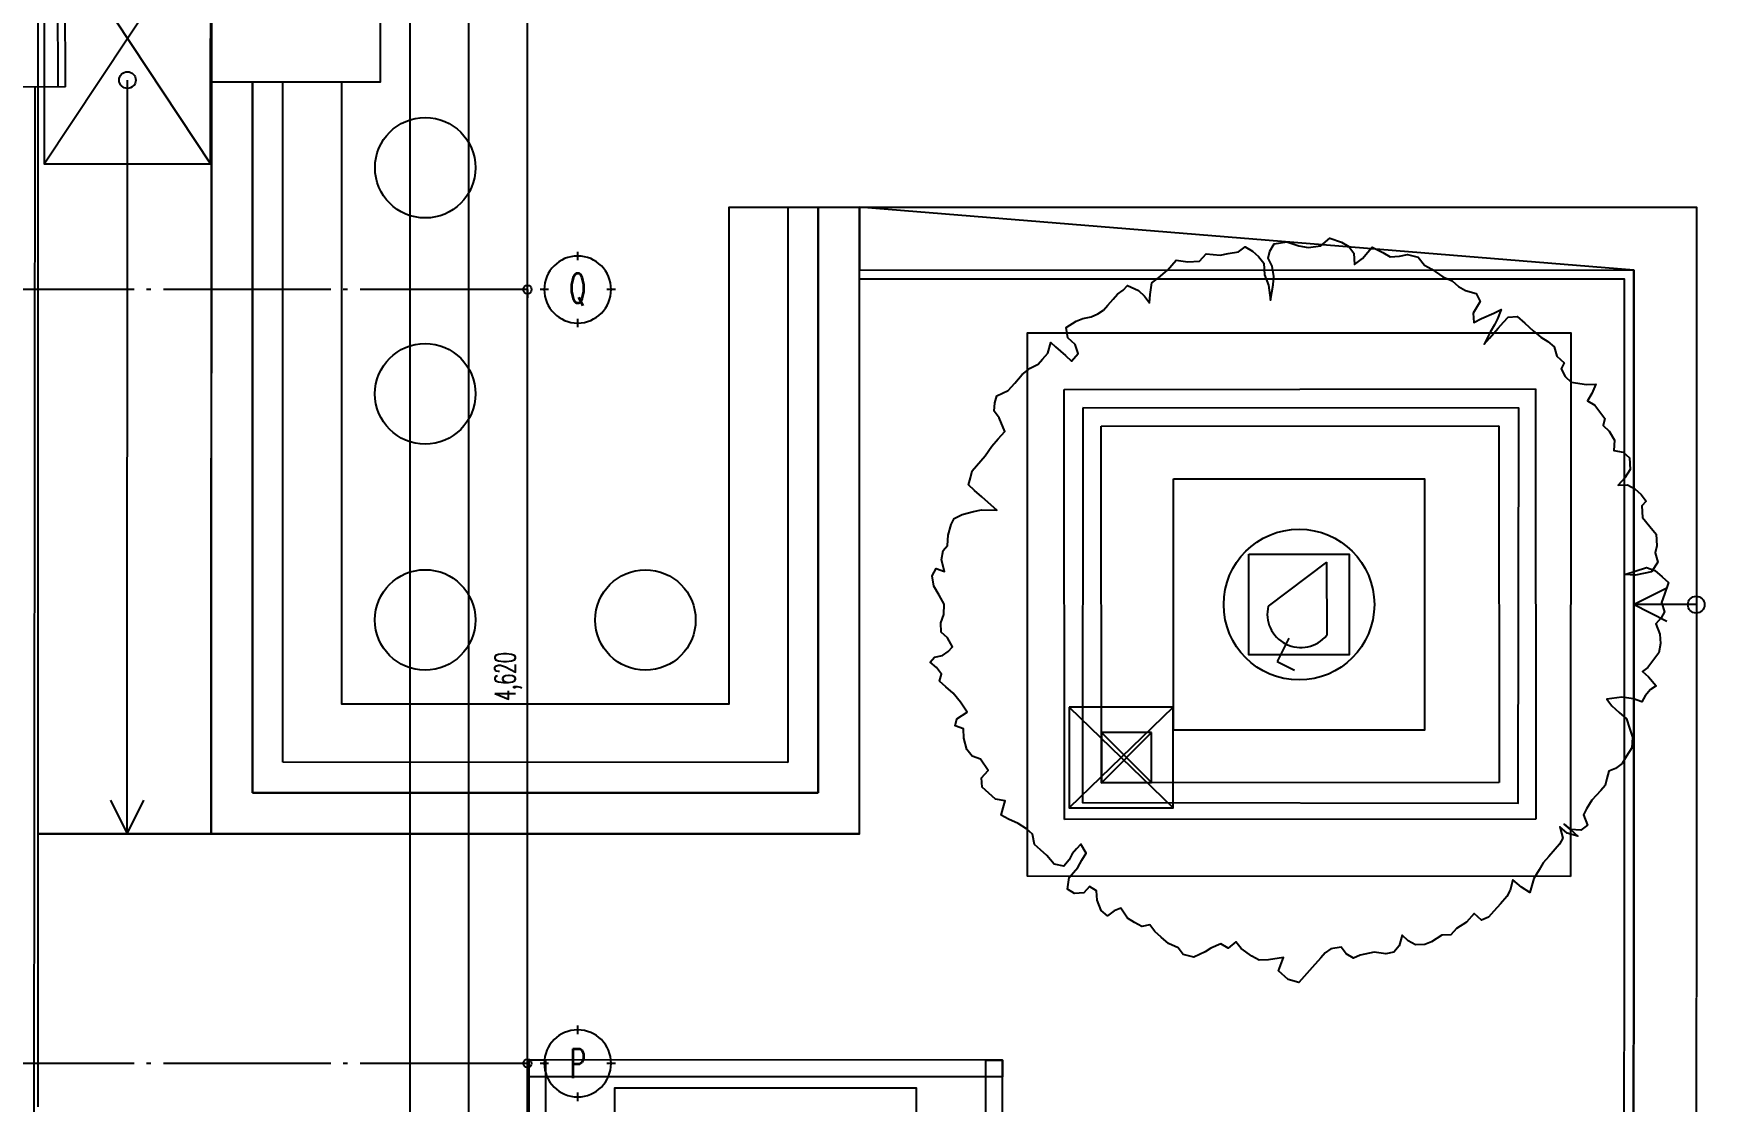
# Model space of a CAD drawing. Header units: millimetres. Extents: x -67913 to 128525, y -54442 to 63422.
# Drawn here: x 111883 to 121866, y 27922 to 34299 of the extents above; entities that cross this region are included whole.
import ezdxf
from ezdxf.enums import TextEntityAlignment as Align

# ---------------------------------------------------------------- set-up
doc = ezdxf.new("R2010")
doc.units = ezdxf.units.MM
doc.header["$LTSCALE"] = 500
doc.header["$PDMODE"] = 35
doc.linetypes.add('AXIS', pattern=[2.35, 2, -0.15, 0.05, -0.15])
doc.layers.get('0').update_dxf_attribs({"plot": 0})
for name, color, linetype in [('020KijnSn', 1, 'AXIS'), ('030KijnSp', 8, 'Continuous'), ('040KijunF', 7, 'Continuous'), ('090Gaikou', 5, 'Continuous')]:
    doc.layers.add(name, color=color, linetype=linetype)
doc.layers.add('HOJO', color=211, linetype='Continuous', plot=False)
doc.styles.add('Dim', font='simplex.shx', dxfattribs={"width": 0.6, "bigfont": 'extfont2.shx'})
doc.styles.get("Standard").update_dxf_attribs({"font": 'simplex.shx', "width": 0.7, "bigfont": 'extfont2.shx'})
doc.dimstyles.new('PRO1-50', dxfattribs={"dimscale": 50, "dimtxt": 2.5, "dimasz": 1, "dimexe": 0.5, "dimexo": 0.5, "dimgap": 0.8, "dimtad": 1, "dimdec": 3, "dimdsep": 46, "dimlunit": 6, "dimtxsty": 'Dim', "dimblk": 'ORIGIN', "dimcen": 0, "dimadec": 3, "dimazin": 2, "dimtfac": 1, "dimtdec": 3, "dimtix": 1, "dimtmove": 2, "dimatfit": 3, "dimldrblk": 'ORIGIN', "dimfxl": 0, "dimarcsym": 0})

# ---------------------------------------------------------------- blocks, each defined once
blk = doc.blocks.new('通り芯記号')
at = {"layer": '040KijunF'}
for p, q in [((0, 3.5), (0, 4.5)), ((-4.5, 0), (-3.5, 0)), ((3.5, 0), (4.5, 0)), ((0, -4.5), (0, -3.5))]:
    blk.add_line(p, q, dxfattribs=at)
blk.add_circle((0, 0), 4, dxfattribs=at)
at = {"layer": '040KijunF', "width": 0.6}
blk.add_attdef('通り芯符号', text='', height=3.5, dxfattribs=at).set_placement((0, 0), align=Align.MIDDLE)
blk = doc.blocks.new('_Origin')
at = {"color": 0, "linetype": 'ByBlock', "lineweight": -2}
blk.add_line((0, 0), (-1, 0), dxfattribs=at)
blk.add_circle((0, 0), 0.5, dxfattribs=at)
blk = doc.blocks.new('*D765')
at = {"layer": '030KijnSp', "color": 0, "lineweight": -2, "transparency": 16777216}
blk.add_line((114834.6, 22700), (114834.6, 28100), dxfattribs=at)
at = {"layer": 'Defpoints', "color": 0, "transparency": 16777216}
for p in [(114834.6, 28150), (114834.6, 28150), (114834.6, 22650)]:
    blk.add_point(p, dxfattribs=at)
at = {"layer": '030KijnSp', "color": 0, "lineweight": -2, "transparency": 16777216, "xscale": 50, "yscale": 50, "zscale": 50}
for p, rotation in [((114834.6, 28150), 90), ((114834.6, 22650), 270)]:
    blk.add_blockref('_Origin', p, dxfattribs=dict(at, rotation=rotation))
at = {"layer": '030KijnSp', "color": 0, "transparency": 16777216, "insert": (114720.2, 25400), "char_height": 125, "attachment_point": 5, "rotation": 90, "style": 'Dim'}
blk.add_mtext('5,500', dxfattribs=at)
blk = doc.blocks.new('*D766')
at = {"layer": '030KijnSp', "color": 0, "lineweight": -2, "transparency": 16777216}
blk.add_line((114834.6, 28200), (114834.6, 32720), dxfattribs=at)
at = {"layer": 'Defpoints', "color": 0, "transparency": 16777216}
for p in [(114834.6, 32770), (114834.6, 32770), (114834.6, 28150)]:
    blk.add_point(p, dxfattribs=at)
at = {"layer": '030KijnSp', "color": 0, "lineweight": -2, "transparency": 16777216, "xscale": 50, "yscale": 50, "zscale": 50}
for p, rotation in [((114834.6, 32770), 90), ((114834.6, 28150), 270)]:
    blk.add_blockref('_Origin', p, dxfattribs=dict(at, rotation=rotation))
at = {"layer": '030KijnSp', "color": 0, "transparency": 16777216, "insert": (114720.2, 30460), "char_height": 125, "attachment_point": 5, "rotation": 90, "style": 'Dim'}
blk.add_mtext('4,620', dxfattribs=at)

msp = doc.modelspace()

# ---------------------------------------------------------------- linework, layer by layer
at = {"layer": '020KijnSn'}
for p, q in [((114834.6088, 32770), (72434.6088, 32770)), ((114834.6088, 28150), (72434.6088, 28150))]:
    msp.add_line(p, q, dxfattribs=at)
at = {"layer": '090Gaikou'}
for p, q in [((112019.1643, 36751.7585), (112029.4589, 33980.54)), ((112074.4586, 33980.7071), (112064.164, 36751.9256)), ((111946.883, 33520.7091), (112942.2136, 35020.4897)), ((111947.2137, 35020.7091), (112941.8829, 33520.4897)), ((111894.4438, 33978.9941), (110694.115, 33982.8919)), ((111894.4438, 33978.9941), (110694.115, 33982.8919)), ((111888.1823, 27677.5989), (111894.4438, 33978.9941)), ((111888.1823, 27677.5989), (111894.4438, 33978.9941)), ((112074.4586, 33980.7071), (111894.4438, 33978.9941)), ((112443.5011, 29520.5995), (112444.4932, 34020.5994)), ((113191.0551, 29765.4347), (113192.2136, 34010.4346)), ((113192.2136, 34010.4346), (113191.0551, 29765.4347)), ((113373.0803, 29947.3797), (113374.1987, 34010.3945)), ((113373.0803, 29947.3797), (113374.1987, 34010.3945)), ((116389.841, 33262.2296), (116389.11, 29946.7148)), ((116389.841, 33262.2296), (116389.11, 29946.7148)), ((116571.8261, 33262.1895), (116571.055, 29764.6895)), ((116571.055, 29764.6895), (116571.8261, 33262.1895)), ((118041.3381, 32173.9291), (120857.0695, 32176.1518)), ((118043.3654, 29605.481), (118041.3381, 32173.9291)), ((120857.0695, 32176.1518), (120859.097, 29607.7036)), ((118261.5115, 31954.1028), (120637.2434, 31955.9783)), ((118263.1918, 29825.6547), (118261.5115, 31954.1028)), ((120637.2434, 31955.9783), (120638.9234, 29827.53)), ((119608.5681, 31142.1184), (119259.8678, 30880.3302)), ((119608.5681, 31142.1184), (119608.7785, 30706.0852)), ((119382.0497, 30688.5345), (119312.3517, 30548.9702)), ((119312.3517, 30548.9702), (119417.0249, 30496.6967)), ((116389.11, 29946.7148), (113373.0803, 29947.3797)), ((116389.11, 29946.7148), (113373.0803, 29947.3797)), ((116571.055, 29764.6895), (113191.0551, 29765.4347)), ((113191.0551, 29765.4347), (116571.055, 29764.6895)), ((120638.9234, 29827.53), (118263.1918, 29825.6547)), ((120859.097, 29607.7036), (118043.3654, 29605.481))]:
    msp.add_line(p, q, dxfattribs=at)
for points in [[(111912.2137, 35020.7168), (111912.2137, 35020.7168), (112947.2136, 35020.4886), (112946.0011, 29520.4887), (111911.0011, 29520.7169), (111912.2137, 35020.7168)], [(111947.2137, 35020.7091), (111946.883, 33520.7091), (112941.8829, 33520.4897), (112942.2136, 35020.4897)], [(112947.2136, 35020.4886), (112947.2136, 34010.4886), (113957.2136, 34010.4886), (113957.2136, 35020.4886)], [(113723.8829, 33520.3173), (113723.8829, 33520.3173), (113723.1723, 30297.3174), (116039.1723, 30296.8068), (116039.8261, 33262.3067), (116816.8261, 33262.1354), (116816.001, 29519.6355), (112946.0011, 29520.4887), (112947.2136, 34010.5743), (113724.2136, 34010.403)], [(116059.7171, -4482.6984), (116059.7171, -4482.6984), (116059.9651, -3357.6984), (116434.9651, -3357.7811), (116434.7998, -4107.7811), (121434.7997, -4108.8834), (121442.9558, 32886.1157), (116818.0386, 33262.1353), (116817.956, 32887.1353), (116818.0386, 33262.1353), (121818.0385, 33261.033), (121809.717, -4483.9661), (116059.7171, -4482.6984), (116059.7171, -4482.6984)], [(117543.6885, 31746.8679), (117569.7484, 31776.2825), (117607.9866, 31834.2572), (117647.0386, 31878.3365), (117686.123, 31922.4523), (117653.3658, 32003.9758), (117623.1198, 32043.8598), (117627.1027, 32092.7901), (117638.4672, 32135.2457), (117706.1031, 32167.1538), (117745.1875, 32211.2696), (117790.768, 32262.7178), (117837.179, 32300.2991), (117884.4505, 32324.0305), (117910.5104, 32353.4451), (117943.0771, 32390.2042), (117960.1084, 32453.8578), (117989.5121, 32427.8077), (118048.3254, 32375.702), (118085.0712, 32343.1472), (118124.1447, 32387.2508), (118106.9196, 32441.8392), (118062.8014, 32480.9258), (118052.0999, 32542.8874), (118112.4068, 32581.3321), (118153.1534, 32597.7132), (118201.2313, 32607.5774), (118242.0096, 32623.9306), (118275.4068, 32646.8229), (118301.4774, 32676.2496), (118334.0334, 32712.9966), (118360.0824, 32742.399), (118393.4916, 32765.3024), (118419.5299, 32794.6926), (118483.9953, 32763.8198), (118520.7617, 32731.2467), (118551.0162, 32691.3551), (118554.9751, 32740.2633), (118564.6872, 32810.423), (118604.5853, 32840.6653), (118657.5247, 32885.6155), (118683.5738, 32915.0179), (118709.6444, 32944.4446), (118779.7958, 32934.7745), (118849.1099, 32938.934), (118888.1942, 32983.0498), (118972.2018, 32974.2349), (119020.3088, 32984.0951), (119082.2551, 32994.7819), (119122.1796, 33025.0442), (119165.4179, 32999.803), (119202.1819, 32967.232), (119232.4496, 32927.3505), (119236.6288, 32858.0147), (119261.213, 32796.9064), (119273.5888, 32707.2212), (119288.9447, 32798.5996), (119292.9071, 32847.5045), (119282.22, 32909.475), (119258.4771, 32956.7286), (119269.8344, 32999.1906), (119295.059, 33042.4545), (119370.8832, 33053.9989), (119441.8629, 33030.4423), (119498.1581, 33019.9389), (119574.0113, 33031.4794), (119626.9304, 33076.4042), (119697.9135, 33052.8881), (119741.2058, 33027.6859), (119771.4305, 32987.7557), (119775.6407, 32918.4575), (119822.0759, 32956.0391), (119854.6318, 32992.7861), (119880.7024, 33022.2128), (119945.1595, 32991.3257), (119988.4062, 32966.0989), (120043.866, 32969.4666), (120091.9754, 32979.3247), (120155.6237, 32962.3068), (120193.2253, 32915.8844), (120236.4852, 32890.6676), (120301.8101, 32845.924), (120358.9419, 32821.5484), (120395.6962, 32788.986), (120438.9561, 32763.7692), (120502.5936, 32746.7392), (120526.3172, 32699.4809), (120483.7329, 32628.269), (120487.0743, 32572.8064), (120534.3469, 32596.5586), (120607.1763, 32627.8439), (120650.8507, 32650.6623), (120630.0803, 32594.4427), (120611.3807, 32558.5291), (120586.1562, 32515.2434), (120567.4553, 32479.3309), (120548.7557, 32443.4173), (120581.3224, 32480.1764), (120607.3714, 32509.5788), (120633.4313, 32538.9934), (120665.9872, 32575.7403), (120692.0363, 32605.1428), (120747.4758, 32608.485), (120791.594, 32569.3985), (120843.0324, 32523.8267), (120887.1506, 32484.7402), (120930.4213, 32459.5355), (120967.1804, 32426.9688), (120984.3948, 32372.3682), (121028.5008, 32333.2924), (121009.8097, 32297.3713), (121033.5357, 32250.1109), (121070.2863, 32217.5517), (121161.6532, 32202.1952), (121217.0998, 32205.5528), (121192.7323, 32148.4204), (121167.5426, 32105.169), (121210.7976, 32079.9565), (121241.0389, 32040.055), (121271.2708, 32000.1183), (121259.9278, 31957.6871), (121296.6748, 31925.1311), (121327.7563, 31871.3542), (121324.5981, 31808.5406), (121380.8994, 31798.0318), (121417.6476, 31765.4748), (121421.8436, 31696.1457), (121390.1074, 31645.5198), (121351.0554, 31601.4405), (121406.502, 31604.7982), (121449.7643, 31579.5792), (121486.5234, 31547.0125), (121516.7793, 31507.098), (121490.7303, 31477.6956), (121494.9009, 31408.3673), (121539.8566, 31355.4513), (121577.4475, 31309.0167), (121581.6303, 31239.6776), (121570.2813, 31197.2517), (121587.5088, 31142.6611), (121549.2862, 31084.6943), (121453.0713, 31064.953), (121390.2476, 31068.0876), (121519.8728, 31110.753), (121569.6242, 31092.851), (121613.7302, 31053.7753), (121650.4906, 31021.2075), (121626.9534, 30950.2301), (121609.1131, 30900.4675), (121626.3323, 30845.8626), (121607.622, 30809.915), (121575.0876, 30773.1924), (121599.6275, 30712.0366), (121602.9736, 30656.5915), (121592.4731, 30600.3046), (121528.1799, 30512.9109), (121494.7837, 30490.0394), (121531.5428, 30457.4727), (121576.4998, 30404.5555), (121543.0737, 30381.6454), (121510.507, 30344.8863), (121491.8241, 30308.9794), (121442.0431, 30326.8209), (121371.8855, 30336.4964), (121282.1775, 30324.0997), (121312.4295, 30284.2103), (121356.5429, 30245.1281), (121400.6417, 30206.0588), (121417.8716, 30151.466), (121435.0873, 30096.8425), (121431.9291, 30034.0289), (121400.1954, 29983.4009), (121374.9792, 29940.1295), (121335.0727, 29909.8948), (121294.3393, 29893.5237), (121282.9746, 29851.09), (121271.6231, 29808.6662), (121245.574, 29779.2638), (121219.5357, 29749.8736), (121193.4759, 29720.459), (121161.7446, 29669.8288), (121143.0557, 29633.9273), (121167.6244, 29572.7894), (121127.7034, 29542.5458), (121064.8762, 29545.6836), (121028.1256, 29578.2427), (121064.8762, 29545.6836), (121108.9871, 29506.6035), (121045.3447, 29523.6378), (121001.2496, 29562.7039), (121019.328, 29494.2719), (121000.6236, 29458.3407), (120974.5746, 29428.9383), (120935.4902, 29384.8225), (120902.9127, 29348.0512), (120877.7241, 29304.8207), (120845.9735, 29254.1858), (120834.6353, 29211.7503), (120823.2936, 29169.3179), (120772.6782, 29201.0513), (120721.2276, 29246.6339), (120704.189, 29182.9867), (120685.4976, 29147.0874), (120646.4133, 29102.9716), (120607.3505, 29058.8801), (120574.773, 29022.1089), (120534.0263, 29005.7278), (120489.913, 29044.81), (120444.3217, 28993.3496), (120384.0542, 28954.92), (120351.5037, 28918.1791), (120296.0413, 28914.8159), (120235.7541, 28876.3885), (120194.9819, 28860.0104), (120139.5415, 28856.645), (120096.2881, 28881.8691), (120059.5193, 28914.4445), (120042.5065, 28850.8069), (120009.9312, 28814.0381), (119961.817, 28804.1647), (119891.6681, 28813.8304), (119809.3391, 28794.9634), (119768.5865, 28778.5853), (119725.3083, 28803.7815), (119695.0817, 28843.7069), (119633.1112, 28832.9807), (119599.7081, 28810.0915), (119573.6493, 28780.6781), (119521.548, 28721.8696), (119443.404, 28633.666), (119379.7571, 28650.7), (119320.951, 28702.7992), (119351.0066, 28781.1391), (119261.3146, 28768.7629), (119205.8559, 28765.4137), (119162.5765, 28790.6109), (119097.2737, 28835.3697), (119067.0174, 28875.2715), (119020.5913, 28837.6926), (118977.3193, 28862.9007), (118916.2014, 28838.3228), (118882.8033, 28815.4442), (118815.1333, 28783.5099), (118751.5022, 28800.5299), (118721.2719, 28840.4586), (118664.1417, 28864.8458), (118620.0357, 28903.9215), (118583.2887, 28936.4775), (118553.031, 28976.3654), (118504.9268, 28966.5157), (118461.6831, 28991.7311), (118418.4038, 29016.9456), (118379.969, 29077.222), (118339.224, 29060.8525), (118299.3078, 29030.6046), (118262.5487, 29063.1713), (118237.9652, 29124.2876), (118234.6301, 29179.7598), (118191.3816, 29204.9796), (118158.8062, 29168.2107), (118103.3489, 29164.8582), (118060.0708, 29190.0716), (118069.7528, 29260.2364), (118095.8115, 29289.6498), (118121.8455, 29319.0352), (118147.0688, 29362.3024), (118172.2688, 29405.5728), (118141.1834, 29459.338), (118115.1483, 29429.9514), (118089.0907, 29400.5393), (118070.3949, 29364.6178), (118037.8357, 29327.8672), (117981.5455, 29338.3836), (117936.5818, 29391.2981), (117899.8288, 29423.8594), (117863.0721, 29456.4239), (117852.3792, 29518.4148), (117815.6237, 29550.9783), (117765.0197, 29582.7147), (117707.8694, 29607.0719), (117664.5985, 29632.2616), (117675.9574, 29674.7157), (117687.3124, 29717.1385), (117631.0258, 29727.6516), (117550.1594, 29799.2951), (117546.8107, 29854.7446), (117585.8865, 29898.8507), (117540.0912, 29965.6503), (117490.3274, 29983.5112), (117460.0847, 30023.4357), (117442.0178, 30091.9075), (117438.6591, 30147.3506), (117388.8867, 30165.2214), (117400.2342, 30207.6357), (117460.5302, 30246.0878), (117422.0957, 30306.3792), (117377.1565, 30359.3066), (117333.0456, 30398.3866), (117296.2926, 30430.948), (117307.6611, 30473.3762), (117277.3926, 30513.2887), (117240.6396, 30545.8501), (117266.6898, 30575.2537), (117314.7916, 30585.1228), (117348.2034, 30608.0218), (117374.2535, 30637.4254), (117343.1717, 30691.1874), (117306.4078, 30723.7584), (117303.0505, 30779.2177), (117320.9206, 30828.9821), (117324.063, 30891.8097), (117292.991, 30945.5803), (117261.9303, 30999.3562), (117251.2201, 31061.3276), (117276.4296, 31104.5744), (117326.1839, 31086.7198), (117308.1364, 31155.1917), (117318.6758, 31211.4833), (117344.7345, 31240.8967), (117347.8606, 31303.7083), (117364.8869, 31367.3317), (117383.5914, 31403.2606), (117430.8592, 31426.9974), (117499.3434, 31445.0491), (117547.4454, 31454.9159), (117637.9605, 31453.4341), (117586.5136, 31499.0135), (117549.7484, 31531.5856), (117505.6545, 31570.6505), (117468.8832, 31603.228), (117480.2137, 31645.6182), (117491.5796, 31688.0509)], [(121065.9452, 29266.1986), (117820.9453, 29266.914), (117821.6607, 32511.9139), (121066.6606, 32511.1985)], [(118151.6177, 32064.2089), (118149.3422, 29706.3673), (120753.5668, 29703.8543), (120755.8423, 32061.6959)], [(118693.9683, 31639.2216), (120193.9683, 31638.8909), (120193.6376, 30138.8909), (118693.6376, 30139.2216)], [(119143.8691, 31189.1224), (119743.8691, 31188.9901), (119743.7368, 30588.9901), (119143.7368, 30589.1224), (119143.8691, 31189.1224)], [(118071.1677, 30275.9257), (118071.0355, 29675.9257), (118691.0354, 29675.789), (118691.1677, 30275.789)], [(114840.6902, 22610.071), (117670.6901, 22609.4471), (117671.9159, 28169.4469), (114841.916, 28170.0709)], [(114841.916, 28170.0709), (114941.916, 28170.0488), (114941.8939, 28070.0488), (114841.8939, 28070.0709)], [(117571.9159, 28169.469), (117671.9159, 28169.4469), (117671.8938, 28069.4469), (117571.8938, 28069.469)], [(114941.3141, 25440.0489), (117571.314, 25439.469), (117571.8938, 28069.469), (114941.8939, 28070.0488)], [(117156.604, 27504.7589), (115356.604, 27504.7589), (115356.604, 28004.7589), (117156.604, 28004.7589), (117156.604, 27504.7589)]]:
    msp.add_lwpolyline(points, close=True, dxfattribs=at)
for points in [[(111911.8543, 27890.7168), (111912.2137, 29520.7168), (111912.2137, 29520.7168), (111912.2137, 29520.7168), (111912.2137, 29520.7168), (111912.2137, 29520.7168), (116817.2135, 29519.6354), (116817.956, 32887.1353), (121442.9558, 32886.1157), (121434.7997, -4108.8834)], [(116489.9651, -3357.7932), (116489.8119, -4052.7932), (121379.8118, -4053.8713), (121387.9437, 32831.1278), (116817.9438, 32832.1353)], [(121641.2588, 30788.5277), (121441.3029, 30888.6158), (121641.347, 30988.5276)], [(121816.3029, 30888.5332), (121441.3029, 30888.6158)], [(118691.1677, 30275.789), (118071.0355, 29675.9257)], [(118071.1677, 30275.9257), (118691.0354, 29675.789)], [(118562.8, 30126.046), (118262.8003, 30125.6544), (118263.1918, 29825.6547), (118563.1915, 29826.0462), (118562.8, 30126.046)], [(118262.8003, 30125.6544), (118563.1915, 29826.0462)], [(118562.8, 30126.046), (118263.1918, 29825.6547)], [(112343.5011, 29720.5995), (112443.5011, 29520.5995), (112543.5011, 29720.5995)]]:
    msp.add_lwpolyline(points, dxfattribs=at)
for centre, radius in [((112444.7136, 34020.5994), 50), ((114223.944, 33497.2071), 300), ((114223.6133, 32147.2071), 300), ((119443.8029, 30889.0562), 450), ((114223.2826, 30797.2072), 300), ((115539.2825, 30796.917), 300), ((121816.3029, 30888.5332), 50)]:
    msp.add_circle(centre, radius, dxfattribs=at)
msp.add_arc((119453.9257, 30832.4602), 199.875, 166.14297593, 320.78220993, dxfattribs=at)
at = {"layer": 'HOJO'}
for points in [[(72434.6088, -23200), (114834.6088, -23200), (114834.6088, 37470), (72434.6088, 37470)], [(72784.6088, -22850), (114484.6088, -22850), (114484.6088, 37120), (72784.6088, 37120)], [(73134.6088, -22500), (114134.6088, -22500), (114134.6088, 36770), (73134.6088, 36770)]]:
    msp.add_lwpolyline(points, close=True, dxfattribs=at)

# ---------------------------------------------------------------- block references
at = {"layer": '040KijunF'}
ref = msp.add_blockref('通り芯記号', (115134.6088, 32770), dxfattribs=dict(at, xscale=-50, yscale=50, zscale=50))
ref.add_attrib('通り芯符号', 'Q', dxfattribs={"height": 175, "width": 0.6}).set_placement((115134.6088, 32770), align=Align.MIDDLE)
ref = msp.add_blockref('通り芯記号', (115134.6088, 28150), dxfattribs=dict(at, xscale=-50, yscale=50, zscale=50))
ref.add_attrib('通り芯符号', 'P', dxfattribs={"height": 175, "width": 0.6}).set_placement((115134.6088, 28150), align=Align.MIDDLE)

# ---------------------------------------------------------------- dimensions: what is measured, and where the dimension line sits
at = {"layer": '030KijnSp'}
for base, p1, p2, picture, middle in [((114834.6088, 32770), (114834.6088, 28150), (114834.6088, 32770), '*D766', (114720.204, 30460)), ((114834.6088, 28150), (114834.6088, 22650), (114834.6088, 28150), '*D765', (114720.204, 25400))]:
    dim = msp.add_linear_dim(base=base, p1=p1, p2=p2, angle=90, dimstyle='PRO1-50', dxfattribs=at)
    dim.commit()
    dim.dimension.update_dxf_attribs({"geometry": picture, "text_midpoint": middle})

doc.saveas('drawing.dxf')
